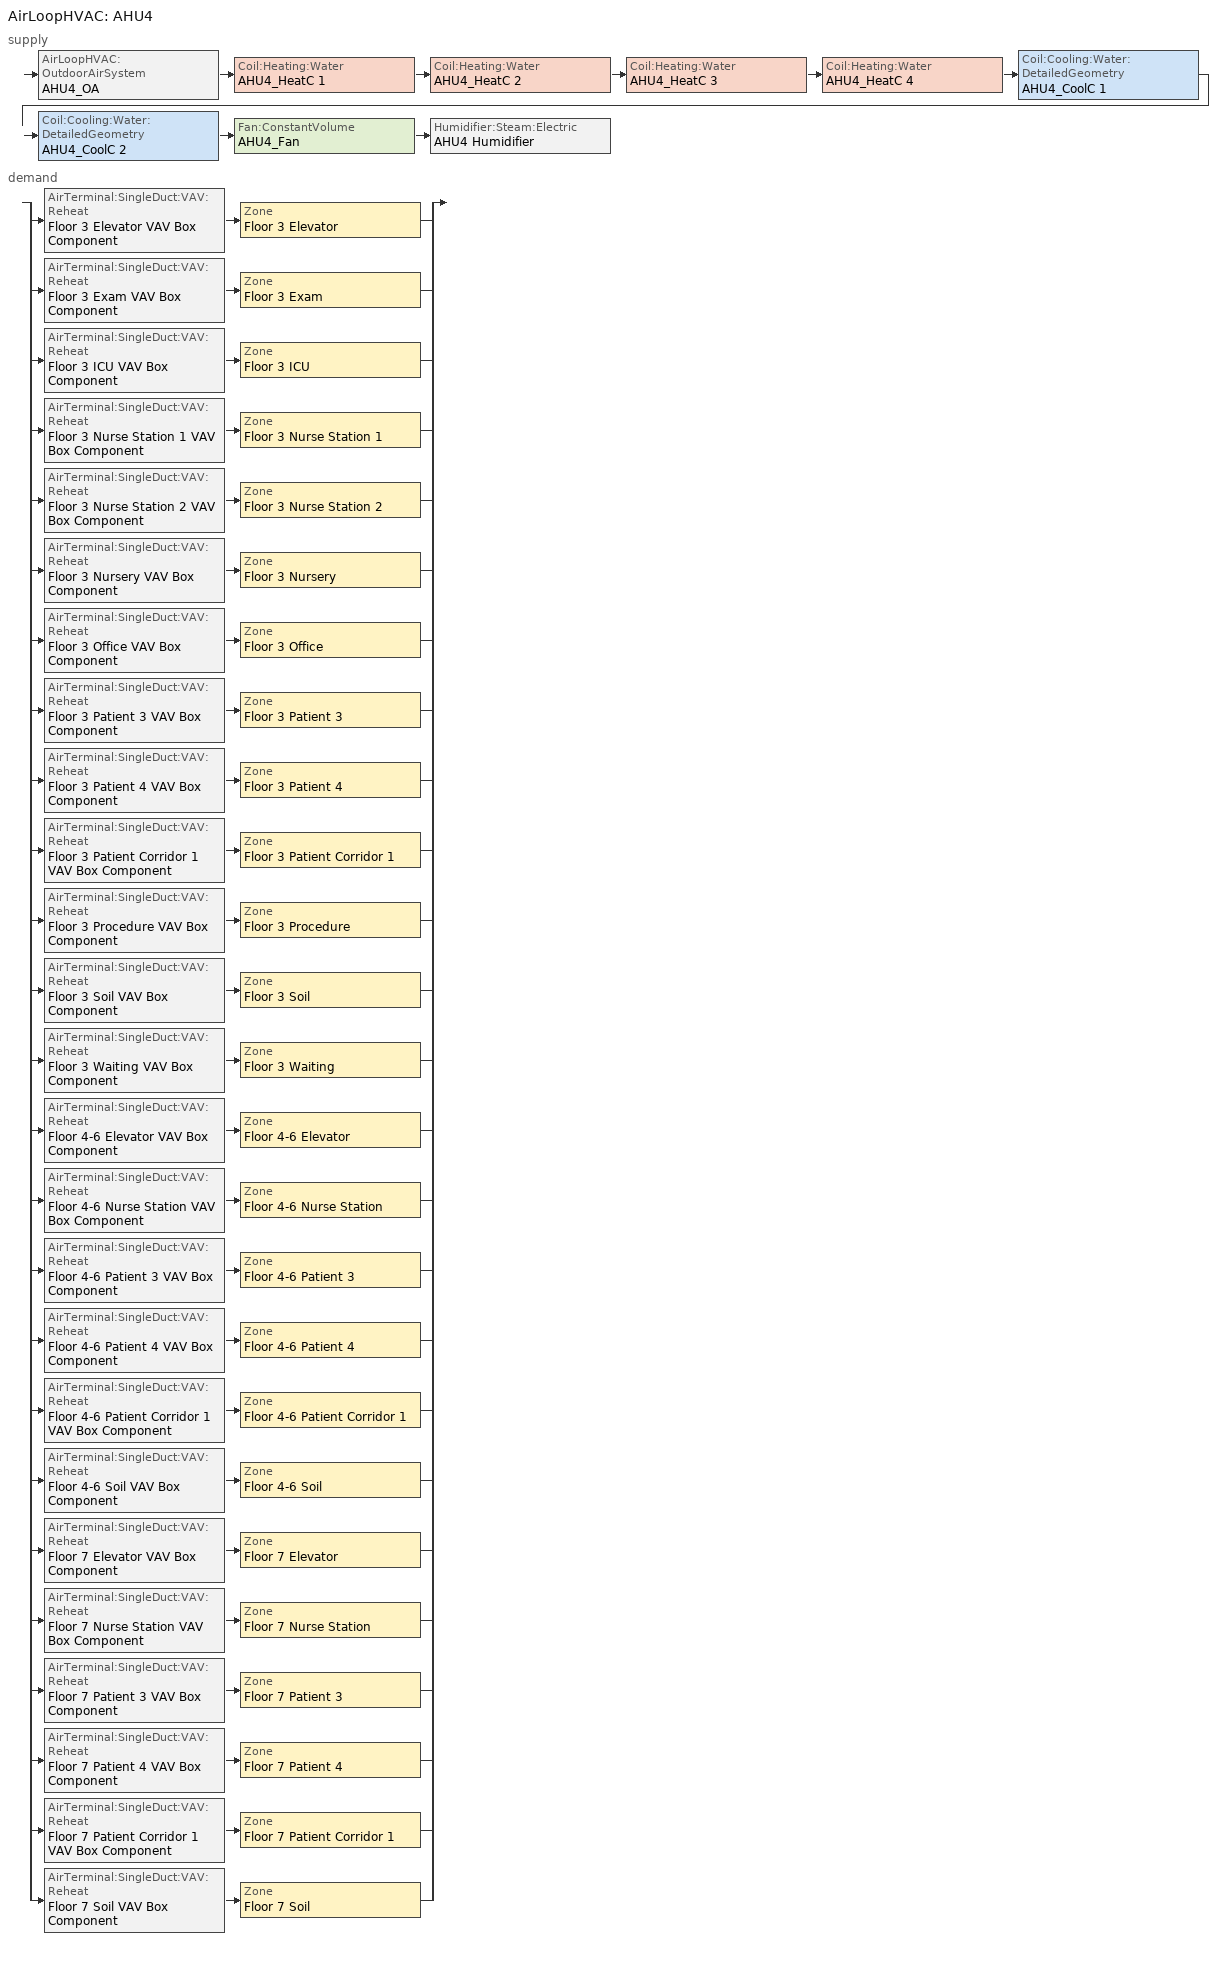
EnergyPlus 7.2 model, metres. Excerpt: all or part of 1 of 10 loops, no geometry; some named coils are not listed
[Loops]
AirLoopHVAC 'AHU4'
 supply: AirLoopHVAC:OutdoorAirSystem 'AHU4_OA' > Coil:Heating:Water 'AHU4_HeatC 1' > Coil:Heating:Water 'AHU4_HeatC 2' > Coil:Heating:Water 'AHU4_HeatC 3' > Coil:Heating:Water 'AHU4_HeatC 4' > Coil:Cooling:Water:DetailedGeometry 'AHU4_CoolC 1' > Coil:Cooling:Water:DetailedGeometry 'AHU4_CoolC 2' > Fan:ConstantVolume 'AHU4_Fan' > Humidifier:Steam:Electric 'AHU4 Humidifier'
 demand: split
  | AirTerminal:SingleDuct:VAV:Reheat 'Floor 3 Elevator VAV Box Component' > Zone 'Floor 3 Elevator'
  | AirTerminal:SingleDuct:VAV:Reheat 'Floor 3 Exam VAV Box Component' > Zone 'Floor 3 Exam'
  | AirTerminal:SingleDuct:VAV:Reheat 'Floor 3 ICU VAV Box Component' > Zone 'Floor 3 ICU'
  | AirTerminal:SingleDuct:VAV:Reheat 'Floor 3 Nurse Station 1 VAV Box Component' > Zone 'Floor 3 Nurse Station 1'
  | AirTerminal:SingleDuct:VAV:Reheat 'Floor 3 Nurse Station 2 VAV Box Component' > Zone 'Floor 3 Nurse Station 2'
  | AirTerminal:SingleDuct:VAV:Reheat 'Floor 3 Nursery VAV Box Component' > Zone 'Floor 3 Nursery'
  | AirTerminal:SingleDuct:VAV:Reheat 'Floor 3 Office VAV Box Component' > Zone 'Floor 3 Office'
  | AirTerminal:SingleDuct:VAV:Reheat 'Floor 3 Patient 3 VAV Box Component' > Zone 'Floor 3 Patient 3'
  | AirTerminal:SingleDuct:VAV:Reheat 'Floor 3 Patient 4 VAV Box Component' > Zone 'Floor 3 Patient 4'
  | AirTerminal:SingleDuct:VAV:Reheat 'Floor 3 Patient Corridor 1 VAV Box Component' > Zone 'Floor 3 Patient Corridor 1'
  | AirTerminal:SingleDuct:VAV:Reheat 'Floor 3 Procedure VAV Box Component' > Zone 'Floor 3 Procedure'
  | AirTerminal:SingleDuct:VAV:Reheat 'Floor 3 Soil VAV Box Component' > Zone 'Floor 3 Soil'
  | AirTerminal:SingleDuct:VAV:Reheat 'Floor 3 Waiting VAV Box Component' > Zone 'Floor 3 Waiting'
  | AirTerminal:SingleDuct:VAV:Reheat 'Floor 4-6 Elevator VAV Box Component' > Zone 'Floor 4-6 Elevator'
  | AirTerminal:SingleDuct:VAV:Reheat 'Floor 4-6 Nurse Station VAV Box Component' > Zone 'Floor 4-6 Nurse Station'
  | AirTerminal:SingleDuct:VAV:Reheat 'Floor 4-6 Patient 3 VAV Box Component' > Zone 'Floor 4-6 Patient 3'
  | AirTerminal:SingleDuct:VAV:Reheat 'Floor 4-6 Patient 4 VAV Box Component' > Zone 'Floor 4-6 Patient 4'
  | AirTerminal:SingleDuct:VAV:Reheat 'Floor 4-6 Patient Corridor 1 VAV Box Component' > Zone 'Floor 4-6 Patient Corridor 1'
  | AirTerminal:SingleDuct:VAV:Reheat 'Floor 4-6 Soil VAV Box Component' > Zone 'Floor 4-6 Soil'
  | AirTerminal:SingleDuct:VAV:Reheat 'Floor 7 Elevator VAV Box Component' > Zone 'Floor 7 Elevator'
  | AirTerminal:SingleDuct:VAV:Reheat 'Floor 7 Nurse Station VAV Box Component' > Zone 'Floor 7 Nurse Station'
  | AirTerminal:SingleDuct:VAV:Reheat 'Floor 7 Patient 3 VAV Box Component' > Zone 'Floor 7 Patient 3'
  | AirTerminal:SingleDuct:VAV:Reheat 'Floor 7 Patient 4 VAV Box Component' > Zone 'Floor 7 Patient 4'
  | AirTerminal:SingleDuct:VAV:Reheat 'Floor 7 Patient Corridor 1 VAV Box Component' > Zone 'Floor 7 Patient Corridor 1'
  | AirTerminal:SingleDuct:VAV:Reheat 'Floor 7 Soil VAV Box Component' > Zone 'Floor 7 Soil'
[ComponentCost:LineItem]
Name | Line Item Type | Item | Cost per Each {$} | Quantity | Cost per Unit of Output Capacity {$/kW}
Infiltration:Floor 3 Elevator | General | Floor 3 Elevator | 1 | 0
People:Floor 3 Elevator | General | Floor 3 Elevator | 1 | 53.9971
LIGHTING EQUIP:Floor 3 Elevator | Lights | Floor 3 Elevator |  |  | 1
ElectricEquipment:Floor 3 Elevator:ElecPlug | General | Floor 3 Elevator | 1 | 0.1806
People:Floor 3 Exam | General | Floor 3 Exam | 1 | 13.4951
LIGHTING EQUIP:Floor 3 Exam | Lights | Floor 3 Exam |  |  | 1
ElectricEquipment:Floor 3 Exam:ElecPlug | General | Floor 3 Exam | 1 | 2.699
Infiltration:Floor 3 ICU | General | Floor 3 ICU | 1 | 0
People:Floor 3 ICU | General | Floor 3 ICU | 1 | 10.4962
LIGHTING EQUIP:Floor 3 ICU | Lights | Floor 3 ICU |  |  | 1
ElectricEquipment:Floor 3 ICU:ElecPlug; ElectricEquipment:Floor 3 ICU:ElecProcess | General | Floor 3 ICU | 1 | 2.0992
Infiltration:Floor 3 Nurse Station 1 | General | Floor 3 Nurse Station 1 | 1 | 0
People:Floor 3 Nurse Station 1 | General | Floor 3 Nurse Station 1 | 1 | 15.0345
LIGHTING EQUIP:Floor 3 Nurse Station 1 | Lights | Floor 3 Nurse Station 1 |  |  | 1
ElectricEquipment:Floor 3 Nurse Station 1:ElecPlug | General | Floor 3 Nurse Station 1 | 1 | 0.7517
ElectricEquipment:Floor 3 Nurse Station 1:ElecProcess | General | Floor 3 Nurse Station 1 | 1 | 1.5035
Infiltration:Floor 3 Nurse Station 2 | General | Floor 3 Nurse Station 2 | 1 | 0
People:Floor 3 Nurse Station 2 | General | Floor 3 Nurse Station 2 | 1 | 11.9956
LIGHTING EQUIP:Floor 3 Nurse Station 2 | Lights | Floor 3 Nurse Station 2 |  |  | 1
ElectricEquipment:Floor 3 Nurse Station 2:ElecPlug | General | Floor 3 Nurse Station 2 | 1 | 0.5998
ElectricEquipment:Floor 3 Nurse Station 2:ElecProcess | General | Floor 3 Nurse Station 2 | 1 | 1.1996
Infiltration:Floor 3 Nursery | General | Floor 3 Nursery | 1 | 0
People:Floor 3 Nursery | General | Floor 3 Nursery | 1 | 4.9482
LIGHTING EQUIP:Floor 3 Nursery | Lights | Floor 3 Nursery |  |  | 1
ElectricEquipment:Floor 3 Nursery:ElecPlug | General | Floor 3 Nursery | 1 | 0.9896
Infiltration:Floor 3 Office | General | Floor 3 Office | 1 | 0
People:Floor 3 Office | General | Floor 3 Office | 1 | 13.4951
LIGHTING EQUIP:Floor 3 Office | Lights | Floor 3 Office |  |  | 1
ElectricEquipment:Floor 3 Office:ElecPlug | General | Floor 3 Office | 1 | 1.3495
Infiltration:Floor 3 Patient 3 | General | Floor 3 Patient 3 | 1 | 0
People:Floor 3 Patient 3 | General | Floor 3 Patient 3 | 1 | 19.7428
LIGHTING EQUIP:Floor 3 Patient 3 | Lights | Floor 3 Patient 3 |  |  | 1
ElectricEquipment:Floor 3 Patient 3:ElecPlug | General | Floor 3 Patient 3 | 1 | 3.9486
Infiltration:Floor 3 Patient 4 | General | Floor 3 Patient 4 | 1 | 0
People:Floor 3 Patient 4 | General | Floor 3 Patient 4 | 1 | 19.7428
LIGHTING EQUIP:Floor 3 Patient 4 | Lights | Floor 3 Patient 4 |  |  | 1
ElectricEquipment:Floor 3 Patient 4:ElecPlug | General | Floor 3 Patient 4 | 1 | 3.9486
Infiltration:Floor 3 Patient Corridor 1 | General | Floor 3 Patient Corridor 1 | 1 | 0
LIGHTING EQUIP:Floor 3 Patient Corridor 1 | Lights | Floor 3 Patient Corridor 1 |  |  | 1
ElectricEquipment:Floor 3 Patient Corridor 1:ElecPlug | General | Floor 3 Patient Corridor 1 | 1 | 0.3355
Infiltration:Floor 3 Procedure | General | Floor 3 Procedure | 1 | 0
People:Floor 3 Procedure | General | Floor 3 Procedure | 1 | 3.5987
LIGHTING EQUIP:Floor 3 Procedure | Lights | Floor 3 Procedure |  |  | 1
ElectricEquipment:Floor 3 Procedure:ElecPlug | General | Floor 3 Procedure | 1 | 0.7197
ElectricEquipment:Floor 3 Procedure:ElecProcess | General | Floor 3 Procedure | 1 | 2.1599
People:Floor 3 Soil | General | Floor 3 Soil | 1 | 4.9982
LIGHTING EQUIP:Floor 3 Soil | Lights | Floor 3 Soil |  |  | 1
Infiltration:Floor 3 Waiting | General | Floor 3 Waiting | 1 | 0
People:Floor 3 Waiting | General | Floor 3 Waiting | 1 | 29.6984
LIGHTING EQUIP:Floor 3 Waiting | Lights | Floor 3 Waiting |  |  | 1
ElectricEquipment:Floor 3 Waiting:ElecPlug | General | Floor 3 Waiting | 1 | 0.0993
Infiltration:Floor 4-6 Elevator | General | Floor 4-6 Elevator | 1 | 0
People:Floor 4-6 Elevator | General | Floor 4-6 Elevator | 1 | 161.9913
LIGHTING EQUIP:Floor 4-6 Elevator | Lights | Floor 4-6 Elevator |  |  | 1
ElectricEquipment:Floor 4-6 Elevator:ElecPlug | General | Floor 4-6 Elevator | 1 | 0.5418
Infiltration:Floor 4-6 Nurse Station | General | Floor 4-6 Nurse Station | 1 | 0
People:Floor 4-6 Nurse Station | General | Floor 4-6 Nurse Station | 1 | 45.1036
LIGHTING EQUIP:Floor 4-6 Nurse Station | Lights | Floor 4-6 Nurse Station |  |  | 1
ElectricEquipment:Floor 4-6 Nurse Station:ElecPlug | General | Floor 4-6 Nurse Station | 1 | 2.2552
ElectricEquipment:Floor 4-6 Nurse Station:ElecProcess | General | Floor 4-6 Nurse Station | 1 | 4.5104
Infiltration:Floor 4-6 Patient 3 | General | Floor 4-6 Patient 3 | 1 | 0
People:Floor 4-6 Patient 3 | General | Floor 4-6 Patient 3 | 1 | 59.2285
LIGHTING EQUIP:Floor 4-6 Patient 3 | Lights | Floor 4-6 Patient 3 |  |  | 1
ElectricEquipment:Floor 4-6 Patient 3:ElecPlug | General | Floor 4-6 Patient 3 | 1 | 11.8457
Infiltration:Floor 4-6 Patient 4 | General | Floor 4-6 Patient 4 | 1 | 0
People:Floor 4-6 Patient 4 | General | Floor 4-6 Patient 4 | 1 | 59.2285
LIGHTING EQUIP:Floor 4-6 Patient 4 | Lights | Floor 4-6 Patient 4 |  |  | 1
ElectricEquipment:Floor 4-6 Patient 4:ElecPlug | General | Floor 4-6 Patient 4 | 1 | 11.8457
Infiltration:Floor 4-6 Patient Corridor 1 | General | Floor 4-6 Patient Corridor 1 | 1 | 0
LIGHTING EQUIP:Floor 4-6 Patient Corridor 1 | Lights | Floor 4-6 Patient Corridor 1 |  |  | 1
ElectricEquipment:Floor 4-6 Patient Corridor 1:ElecPlug | General | Floor 4-6 Patient Corridor 1 | 1 | 1.0066
People:Floor 4-6 Soil | General | Floor 4-6 Soil | 1 | 14.9946
LIGHTING EQUIP:Floor 4-6 Soil | Lights | Floor 4-6 Soil |  |  | 1
Infiltration:Floor 7 Elevator | General | Floor 7 Elevator | 1 | 0
People:Floor 7 Elevator | General | Floor 7 Elevator | 1 | 53.9971
LIGHTING EQUIP:Floor 7 Elevator | Lights | Floor 7 Elevator |  |  | 1
ElectricEquipment:Floor 7 Elevator:ElecPlug | General | Floor 7 Elevator | 1 | 0.1806
Infiltration:Floor 7 Nurse Station | General | Floor 7 Nurse Station | 1 | 0
People:Floor 7 Nurse Station | General | Floor 7 Nurse Station | 1 | 15.0345
LIGHTING EQUIP:Floor 7 Nurse Station | Lights | Floor 7 Nurse Station |  |  | 1
ElectricEquipment:Floor 7 Nurse Station:ElecPlug | General | Floor 7 Nurse Station | 1 | 0.7517
ElectricEquipment:Floor 7 Nurse Station:ElecProcess | General | Floor 7 Nurse Station | 1 | 1.5035
Infiltration:Floor 7 Patient 3 | General | Floor 7 Patient 3 | 1 | 0
People:Floor 7 Patient 3 | General | Floor 7 Patient 3 | 1 | 19.7428
LIGHTING EQUIP:Floor 7 Patient 3 | Lights | Floor 7 Patient 3 |  |  | 1
ElectricEquipment:Floor 7 Patient 3:ElecPlug | General | Floor 7 Patient 3 | 1 | 3.9486
Infiltration:Floor 7 Patient 4 | General | Floor 7 Patient 4 | 1 | 0
People:Floor 7 Patient 4 | General | Floor 7 Patient 4 | 1 | 19.7428
LIGHTING EQUIP:Floor 7 Patient 4 | Lights | Floor 7 Patient 4 |  |  | 1
ElectricEquipment:Floor 7 Patient 4:ElecPlug | General | Floor 7 Patient 4 | 1 | 3.9486
Infiltration:Floor 7 Patient Corridor 1 | General | Floor 7 Patient Corridor 1 | 1 | 0
LIGHTING EQUIP:Floor 7 Patient Corridor 1 | Lights | Floor 7 Patient Corridor 1 |  |  | 1
ElectricEquipment:Floor 7 Patient Corridor 1:ElecPlug | General | Floor 7 Patient Corridor 1 | 1 | 0.3355
People:Floor 7 Soil | General | Floor 7 Soil | 1 | 4.9982
LIGHTING EQUIP:Floor 7 Soil | Lights | Floor 7 Soil |  |  | 1
[Sizing:Zone] Zone Cooling Design Supply Air Temperature Input Method=SupplyAirTemperature; Zone Cooling Design Supply Air Temperature {C}=14; Zone Heating Design Supply Air Temperature Input Method=SupplyAirTemperature; Zone Heating Design Supply Air Temperature {C}=40; Zone Cooling Design Supply Air Humidity Ratio {kgWater/kgDryAir}=0.0085; Zone Heating Design Supply Air Humidity Ratio {kgWater/kgDryAir}=0.008; Cooling Design Air Flow Method=DesignDayWithLimit; Cooling Minimum Air Flow Fraction=0; Heating Design Air Flow Method=DesignDay; Heating Design Air Flow Rate {m3/s}=0
Name | Design Specification Outdoor Air Object | Cooling Minimum Air Flow {m3/s}
Floor 3 Elevator | SZ DSOA Floor 3 Elevator | 0.540594
Floor 3 Exam | SZ DSOA Floor 3 Exam | 1.27426
Floor 3 ICU | SZ DSOA Floor 3 ICU | 1.0011
Floor 3 Nurse Station 1 | SZ DSOA Floor 3 Nurse Station 1 | 0.365659
Floor 3 Nurse Station 2 | SZ DSOA Floor 3 Nurse Station 2 | 0.291749
Floor 3 Nursery | SZ DSOA Floor 3 Nursery | 0.471947
Floor 3 Office | SZ DSOA Floor 3 Office | 0.328218
Floor 3 Patient 3 | SZ DSOA Floor 3 Patient 3 | 1.88302
Floor 3 Patient 4 | SZ DSOA Floor 3 Patient 4 | 1.88302
Floor 3 Patient Corridor 1 | SZ DSOA Floor 3 Patient Corridor 1 | 0.526064
Floor 3 Procedure | SZ DSOA Floor 3 Procedure | 0.849505
Floor 3 Soil | SZ DSOA Floor 3 Soil | 0.786579
Floor 3 Waiting | SZ DSOA Floor 3 Waiting | 0.297327
Floor 4-6 Elevator | SZ DSOA Floor 4-6 Elevator | 0.540594
Floor 4-6 Nurse Station | SZ DSOA Floor 4-6 Nurse Station | 0.365659
Floor 4-6 Patient 3 | SZ DSOA Floor 4-6 Patient 3 | 1.88302
Floor 4-6 Patient 4 | SZ DSOA Floor 4-6 Patient 4 | 1.88302
Floor 4-6 Patient Corridor 1 | SZ DSOA Floor 4-6 Patient Corridor 1 | 0.526064
Floor 4-6 Soil | SZ DSOA Floor 4-6 Soil | 0.786579
Floor 7 Elevator | SZ DSOA Floor 7 Elevator | 0.540594
Floor 7 Nurse Station | SZ DSOA Floor 7 Nurse Station | 0.365659
Floor 7 Patient 3 | SZ DSOA Floor 7 Patient 3 | 1.88302
Floor 7 Patient 4 | SZ DSOA Floor 7 Patient 4 | 1.88302
Floor 7 Patient Corridor 1 | SZ DSOA Floor 7 Patient Corridor 1 | 0.526064
Floor 7 Soil | SZ DSOA Floor 7 Soil | 0.786579
[DesignSpecification:OutdoorAir] Outdoor Air Method=Flow/Zone; Outdoor Air Flow per Person {m3/s-person}=0; Outdoor Air Flow per Zone Floor Area {m3/s-m2}=0
Name | Outdoor Air Flow per Zone {m3/s} | Outdoor Air Flow Air Changes per Hour {1/hr}
SZ DSOA Floor 3 Elevator; SZ DSOA Floor 4-6 Elevator; SZ DSOA Floor 7 Elevator | 0.178437
Floor 3 Elevator VAV Box OA Design Spec; Floor 4-6 Elevator VAV Box OA Design Spec; Floor 7 Elevator VAV Box OA Design Spec | 0.1784 | 0
SZ DSOA Floor 3 Exam; SZ DSOA Floor 3 Office | 0.108354
Floor 3 Exam VAV Box OA Design Spec; Floor 3 Office VAV Box OA Design Spec | 0.1084 | 0
SZ DSOA Floor 3 ICU | 0.330363
Floor 3 ICU VAV Box OA Design Spec | 0.3304 | 0
SZ DSOA Floor 3 Nurse Station 1; SZ DSOA Floor 4-6 Nurse Station; SZ DSOA Floor 7 Nurse Station | 0.120714
Floor 3 Nurse Station 1 VAV Box OA Design Spec; Floor 4-6 Nurse Station VAV Box OA Design Spec; Floor 7 Nurse Station VAV Box OA Design Spec | 0.1207 | 0
SZ DSOA Floor 3 Nurse Station 2 | 0.0963147
Floor 3 Nurse Station 2 VAV Box OA Design Spec | 0.0963 | 0
SZ DSOA Floor 3 Nursery | 0.155743
Floor 3 Nursery VAV Box OA Design Spec | 0.1557 | 0
SZ DSOA Floor 3 Patient 3; SZ DSOA Floor 3 Patient 4; SZ DSOA Floor 4-6 Patient 3; SZ DSOA Floor 4-6 Patient 4; SZ DSOA Floor 7 Patient 3; SZ DSOA Floor 7 Patient 4 | 0.621397
Floor 3 Patient 3 VAV Box OA Design Spec; Floor 3 Patient 4 VAV Box OA Design Spec; Floor 4-6 Patient 3 VAV Box OA Design Spec; Floor 4-6 Patient 4 VAV Box OA Design Spec; Floor 7 Patient 3 VAV Box OA Design Spec; Floor 7 Patient 4 VAV Box OA Design Spec | 0.6214 | 0
SZ DSOA Floor 3 Patient Corridor 1; SZ DSOA Floor 4-6 Patient Corridor 1; SZ DSOA Floor 7 Patient Corridor 1 | 0.0947534
Floor 3 Patient Corridor 1 VAV Box OA Design Spec; Floor 4-6 Patient Corridor 1 VAV Box OA Design Spec; Floor 7 Patient Corridor 1 VAV Box OA Design Spec | 0.0948 | 0
SZ DSOA Floor 3 Procedure | 0.169901
Floor 3 Procedure VAV Box OA Design Spec | 0.1699 | 0
SZ DSOA Floor 3 Soil; SZ DSOA Floor 4-6 Soil; SZ DSOA Floor 7 Soil | 0.786579
Floor 3 Soil VAV Box OA Design Spec; Floor 4-6 Soil VAV Box OA Design Spec; Floor 7 Soil VAV Box OA Design Spec | 0.7866 | 0
SZ DSOA Floor 3 Waiting | 0.0981403
Floor 3 Waiting VAV Box OA Design Spec | 0.0981 | 0
[ZoneControl:Thermostat] Control Type Schedule=Dual Zone Control Type Sched
Name | Zone or ZoneList | Control 1
Floor 3 Elevator Thermostat | Floor 3 Elevator | Floor 3 Elevator DualSPSched
Floor 3 Exam Thermostat | Floor 3 Exam | Floor 3 Exam DualSPSched
Floor 3 ICU Thermostat | Floor 3 ICU | Floor 3 ICU DualSPSched
Floor 3 Nurse Station 1 Thermostat | Floor 3 Nurse Station 1 | Floor 3 Nurse Station 1 DualSPSched
Floor 3 Nurse Station 2 Thermostat | Floor 3 Nurse Station 2 | Floor 3 Nurse Station 2 DualSPSched
Floor 3 Nursery Thermostat | Floor 3 Nursery | Floor 3 Nursery DualSPSched
Floor 3 Office Thermostat | Floor 3 Office | Floor 3 Office DualSPSched
Floor 3 Patient 3 Thermostat | Floor 3 Patient 3 | Floor 3 Patient 3 DualSPSched
Floor 3 Patient 4 Thermostat | Floor 3 Patient 4 | Floor 3 Patient 4 DualSPSched
Floor 3 Patient Corridor 1 Thermostat | Floor 3 Patient Corridor 1 | Floor 3 Patient Corridor 1 DualSPSched
Floor 3 Procedure Thermostat | Floor 3 Procedure | Floor 3 Procedure DualSPSched
Floor 3 Soil Thermostat | Floor 3 Soil | Floor 3 Soil DualSPSched
Floor 3 Waiting Thermostat | Floor 3 Waiting | Floor 3 Waiting DualSPSched
Floor 4-6 Elevator Thermostat | Floor 4-6 Elevator | Floor 4-6 Elevator DualSPSched
Floor 4-6 Nurse Station Thermostat | Floor 4-6 Nurse Station | Floor 4-6 Nurse Station DualSPSched
Floor 4-6 Patient 3 Thermostat | Floor 4-6 Patient 3 | Floor 4-6 Patient 3 DualSPSched
Floor 4-6 Patient 4 Thermostat | Floor 4-6 Patient 4 | Floor 4-6 Patient 4 DualSPSched
Floor 4-6 Patient Corridor 1 Thermostat | Floor 4-6 Patient Corridor 1 | Floor 4-6 Patient Corridor 1 DualSPSched
Floor 4-6 Soil Thermostat | Floor 4-6 Soil | Floor 4-6 Soil DualSPSched
Floor 7 Elevator Thermostat | Floor 7 Elevator | Floor 7 Elevator DualSPSched
Floor 7 Nurse Station Thermostat | Floor 7 Nurse Station | Floor 7 Nurse Station DualSPSched
Floor 7 Patient 3 Thermostat | Floor 7 Patient 3 | Floor 7 Patient 3 DualSPSched
Floor 7 Patient 4 Thermostat | Floor 7 Patient 4 | Floor 7 Patient 4 DualSPSched
Floor 7 Patient Corridor 1 Thermostat | Floor 7 Patient Corridor 1 | Floor 7 Patient Corridor 1 DualSPSched
Floor 7 Soil Thermostat | Floor 7 Soil | Floor 7 Soil DualSPSched
[ThermostatSetpoint:DualSetpoint]
Name | Heating Setpoint Temperature Schedule | Cooling Setpoint Temperature Schedule
Floor 3 Elevator DualSPSched; Floor 3 ICU DualSPSched; Floor 3 Nurse Station 1 DualSPSched; Floor 3 Nurse Station 2 DualSPSched; Floor 3 Nursery DualSPSched; Floor 3 Patient 3 DualSPSched; Floor 3 Patient 4 DualSPSched; Floor 3 Patient Corridor 1 DualSPSched; Floor 3 Soil DualSPSched; Floor 3 Waiting DualSPSched; Floor 4-6 Elevator DualSPSched; Floor 4-6 Nurse Station DualSPSched; Floor 4-6 Patient 3 DualSPSched; Floor 4-6 Patient 4 DualSPSched; Floor 4-6 Patient Corridor 1 DualSPSched; Floor 4-6 Soil DualSPSched; Floor 7 Elevator DualSPSched; Floor 7 Nurse Station DualSPSched; Floor 7 Patient 3 DualSPSched; Floor 7 Patient 4 DualSPSched; Floor 7 Patient Corridor 1 DualSPSched; Floor 7 Soil DualSPSched | HEATING_TSTAT_24_7 | COOLING_TSTAT_24_7
Floor 3 Exam DualSPSched; Floor 3 Office DualSPSched; Floor 3 Procedure DualSPSched | HEATING_TSTAT_OFFICE | COOLING_TSTAT_OFFICE
[Zone equipment]
Floor 3 Elevator: Floor 3 Elevator VAV Box Component
Floor 3 Exam: Floor 3 Exam VAV Box Component
Floor 3 ICU: Floor 3 ICU VAV Box Component
Floor 3 Nurse Station 1: Floor 3 Nurse Station 1 VAV Box Component
Floor 3 Nurse Station 2: Floor 3 Nurse Station 2 VAV Box Component
Floor 3 Nursery: Floor 3 Nursery VAV Box Component
Floor 3 Office: Floor 3 Office VAV Box Component
Floor 3 Patient 3: Floor 3 Patient 3 VAV Box Component
Floor 3 Patient 4: Floor 3 Patient 4 VAV Box Component
Floor 3 Patient Corridor 1: Floor 3 Patient Corridor 1 VAV Box Component
Floor 3 Procedure: Floor 3 Procedure VAV Box Component
Floor 3 Soil: Floor 3 Soil VAV Box Component, Floor 3 Soil Exhaust Fan 1
Floor 3 Waiting: Floor 3 Waiting VAV Box Component
Floor 4-6 Elevator: Floor 4-6 Elevator VAV Box Component
Floor 4-6 Nurse Station: Floor 4-6 Nurse Station VAV Box Component
Floor 4-6 Patient 3: Floor 4-6 Patient 3 VAV Box Component
Floor 4-6 Patient 4: Floor 4-6 Patient 4 VAV Box Component
Floor 4-6 Patient Corridor 1: Floor 4-6 Patient Corridor 1 VAV Box Component
Floor 4-6 Soil: Floor 4-6 Soil VAV Box Component, Floor 4-6 Soil Exhaust Fan 1
Floor 7 Elevator: Floor 7 Elevator VAV Box Component
Floor 7 Nurse Station: Floor 7 Nurse Station VAV Box Component
Floor 7 Patient 3: Floor 7 Patient 3 VAV Box Component
Floor 7 Patient 4: Floor 7 Patient 4 VAV Box Component
Floor 7 Patient Corridor 1: Floor 7 Patient Corridor 1 VAV Box Component
Floor 7 Soil: Floor 7 Soil VAV Box Component, Floor 7 Soil Exhaust Fan 1
[AirTerminal:SingleDuct:VAV:Reheat] Availability Schedule=ALWAYS_ON; Maximum Air Flow Rate {m3/s}=AUTOSIZE; Zone Minimum Air Flow Input Method=Constant; Constant Minimum Air Flow Fraction=1; Maximum Hot Water or Steam Flow Rate {m3/s}=AUTOSIZE; Minimum Hot Water or Steam Flow Rate {m3/s}=0; Convergence Tolerance=0.001; Damper Heating Action=Reverse; Maximum Flow per Zone Floor Area During Reheat {m3/s-m2}=AUTOCALCULATE; Maximum Flow Fraction During Reheat=AUTOCALCULATE
Name | Reheat Coil | Design Specification Outdoor Air Object
Floor 3 Elevator VAV Box Component | Floor 3 Elevator VAV Box Reheat Coil | Floor 3 Elevator VAV Box OA Design Spec
Floor 3 Exam VAV Box Component | Floor 3 Exam VAV Box Reheat Coil | Floor 3 Exam VAV Box OA Design Spec
Floor 3 ICU VAV Box Component | Floor 3 ICU VAV Box Reheat Coil | Floor 3 ICU VAV Box OA Design Spec
Floor 3 Nurse Station 1 VAV Box Component | Floor 3 Nurse Station 1 VAV Box Reheat Coil | Floor 3 Nurse Station 1 VAV Box OA Design Spec
Floor 3 Nurse Station 2 VAV Box Component | Floor 3 Nurse Station 2 VAV Box Reheat Coil | Floor 3 Nurse Station 2 VAV Box OA Design Spec
Floor 3 Nursery VAV Box Component | Floor 3 Nursery VAV Box Reheat Coil | Floor 3 Nursery VAV Box OA Design Spec
Floor 3 Office VAV Box Component | Floor 3 Office VAV Box Reheat Coil | Floor 3 Office VAV Box OA Design Spec
Floor 3 Patient 3 VAV Box Component | Floor 3 Patient 3 VAV Box Reheat Coil | Floor 3 Patient 3 VAV Box OA Design Spec
Floor 3 Patient 4 VAV Box Component | Floor 3 Patient 4 VAV Box Reheat Coil | Floor 3 Patient 4 VAV Box OA Design Spec
Floor 3 Patient Corridor 1 VAV Box Component | Floor 3 Patient Corridor 1 VAV Box Reheat Coil | Floor 3 Patient Corridor 1 VAV Box OA Design Spec
Floor 3 Procedure VAV Box Component | Floor 3 Procedure VAV Box Reheat Coil | Floor 3 Procedure VAV Box OA Design Spec
Floor 3 Soil VAV Box Component | Floor 3 Soil VAV Box Reheat Coil | Floor 3 Soil VAV Box OA Design Spec
Floor 3 Waiting VAV Box Component | Floor 3 Waiting VAV Box Reheat Coil | Floor 3 Waiting VAV Box OA Design Spec
Floor 4-6 Elevator VAV Box Component | Floor 4-6 Elevator VAV Box Reheat Coil | Floor 4-6 Elevator VAV Box OA Design Spec
Floor 4-6 Nurse Station VAV Box Component | Floor 4-6 Nurse Station VAV Box Reheat Coil | Floor 4-6 Nurse Station VAV Box OA Design Spec
Floor 4-6 Patient 3 VAV Box Component | Floor 4-6 Patient 3 VAV Box Reheat Coil | Floor 4-6 Patient 3 VAV Box OA Design Spec
Floor 4-6 Patient 4 VAV Box Component | Floor 4-6 Patient 4 VAV Box Reheat Coil | Floor 4-6 Patient 4 VAV Box OA Design Spec
Floor 4-6 Patient Corridor 1 VAV Box Component | Floor 4-6 Patient Corridor 1 VAV Box Reheat Coil | Floor 4-6 Patient Corridor 1 VAV Box OA Design Spec
Floor 4-6 Soil VAV Box Component | Floor 4-6 Soil VAV Box Reheat Coil | Floor 4-6 Soil VAV Box OA Design Spec
Floor 7 Elevator VAV Box Component | Floor 7 Elevator VAV Box Reheat Coil | Floor 7 Elevator VAV Box OA Design Spec
Floor 7 Nurse Station VAV Box Component | Floor 7 Nurse Station VAV Box Reheat Coil | Floor 7 Nurse Station VAV Box OA Design Spec
Floor 7 Patient 3 VAV Box Component | Floor 7 Patient 3 VAV Box Reheat Coil | Floor 7 Patient 3 VAV Box OA Design Spec
Floor 7 Patient 4 VAV Box Component | Floor 7 Patient 4 VAV Box Reheat Coil | Floor 7 Patient 4 VAV Box OA Design Spec
Floor 7 Patient Corridor 1 VAV Box Component | Floor 7 Patient Corridor 1 VAV Box Reheat Coil | Floor 7 Patient Corridor 1 VAV Box OA Design Spec
Floor 7 Soil VAV Box Component | Floor 7 Soil VAV Box Reheat Coil | Floor 7 Soil VAV Box OA Design Spec
[Coil:Heating:Water] Availability Schedule=ALWAYS_ON; U-Factor Times Area Value {W/K}=AUTOSIZE; Maximum Water Flow Rate {m3/s}=AUTOSIZE; Performance Input Method=UFactorTimesAreaAndDesignWaterFlowRate; Rated Capacity {W}=AUTOSIZE; Rated Inlet Water Temperature {C}=82.2; Rated Inlet Air Temperature {C}=16.6; Rated Outlet Water Temperature {C}=71.1; Rated Outlet Air Temperature {C}=32.2
AHU4_HeatC 1; AHU4_HeatC 2; AHU4_HeatC 3; AHU4_HeatC 4
[Fan:ZoneExhaust] Availability Schedule=Hours_of_operation; Fan Efficiency=0.5; Pressure Rise {Pa}=187; Maximum Flow Rate {m3/s}=0.7866
Floor 3 Soil Exhaust Fan 1; Floor 4-6 Soil Exhaust Fan 1; Floor 7 Soil Exhaust Fan 1
[AirLoopHVAC]
AHU4: Design Supply Air Flow Rate {m3/s}=AUTOSIZE
[Controller:WaterCoil] Actuator Variable=Flow; Maximum Actuated Flow {m3/s}=AUTOSIZE; Minimum Actuated Flow {m3/s}=0
Name | Control Variable | Action | Controller Convergence Tolerance {deltaC}
AHU4_HeatC 1_Controller; AHU4_HeatC 2_Controller; AHU4_HeatC 3_Controller; AHU4_HeatC 4_Controller | Temperature | Normal | 0.0001
AHU4_CoolC 1_Controller; AHU4_CoolC 2_Controller | TemperatureAndHumidityRatio | Reverse
[SetpointManager:MixedAir] Control Variable=Temperature
Name | Setpoint Node or NodeList
AHU4_HeatC 1 SAT Manager | AHU4_HeatC 1-AHU4_HeatC 2Node
AHU4_HeatC 2 SAT Manager | AHU4_HeatC 2-AHU4_HeatC 3Node
AHU4_HeatC 3 SAT Manager | AHU4_HeatC 3-AHU4_HeatC 4Node
AHU4_HeatC 4 SAT Manager | AHU4_HeatC 4-AHU4_CoolC 1Node
AHU4_CoolC 1 SAT Manager | AHU4_CoolC 1-AHU4_CoolC 2Node
AHU4_OAMixed Air Temp Manager | AHU4_OA-AHU4_HeatC 1Node
[SetpointManager:SingleZone:Humidity:Maximum]
Name | Setpoint Node or NodeList
AHU4_CoolC 1 HUMRAT setpoint | AHU4_CoolC 1-AHU4_CoolC 2Node
AHU4_CoolC 2 HUMRAT setpoint | AHU4_CoolC 2-AHU4_FanNode
[SetpointManager:SingleZone:Humidity:Minimum]
AHU4 Humidifier HUMRAT setpoint: Setpoint Node or NodeList=AHU4 Supply Equipment Outlet Node
[Sizing:System]
AHU4: Type of Load to Size On=Sensible; Design Outdoor Air Flow Rate {m3/s}=AUTOSIZE; Minimum System Air Flow Ratio=1; Preheat Design Temperature {C}=7; Preheat Design Humidity Ratio {kgWater/kgDryAir}=0.008; Precool Design Temperature {C}=11.1; Precool Design Humidity Ratio {kgWater/kgDryAir}=0.008; Central Cooling Design Supply Air Temperature {C}=11.1; Central Heating Design Supply Air Temperature {C}=11.1; Sizing Option=NonCoincident; 100% Outdoor Air in Cooling=No; 100% Outdoor Air in Heating=No; Central Cooling Design Supply Air Humidity Ratio {kgWater/kgDryAir}=0.0085; Central Heating Design Supply Air Humidity Ratio {kgWater/kgDryAir}=0.008; Cooling Design Air Flow Method=DesignDay; Cooling Design Air Flow Rate {m3/s}=0; Heating Design Air Flow Method=DesignDay; Heating Design Air Flow Rate {m3/s}=0
[Controller:OutdoorAir]
AHU4_OA_Controller: Minimum Outdoor Air Flow Rate {m3/s}=AUTOSIZE; Maximum Outdoor Air Flow Rate {m3/s}=AUTOSIZE; Economizer Control Type=DifferentialEnthalpy; Economizer Control Action Type=ModulateFlow; Economizer Maximum Limit Dry-Bulb Temperature {C}=28; Economizer Maximum Limit Enthalpy {J/kg}=64000; Economizer Minimum Limit Dry-Bulb Temperature {C}=-100; Lockout Type=NoLockout; Minimum Limit Type=FixedMinimum; Minimum Outdoor Air Schedule=MinOA_MotorizedDamper_Sched; Minimum Fraction of Outdoor Air Schedule=AHU4_OAMinOAFracSchedule; Time of Day Economizer Control Schedule=No; Heat Recovery Bypass Control Type=BypassWhenOAFlowGreaterThanMinimum
[Coil:Cooling:Water:DetailedGeometry] Availability Schedule=ALWAYS_ON; Maximum Water Flow Rate {m3/s}=AUTOSIZE; Tube Outside Surface Area {m2}=AUTOSIZE; Total Tube Inside Area {m2}=AUTOSIZE; Fin Surface Area {m2}=AUTOSIZE; Minimum Airflow Area {m2}=AUTOSIZE; Coil Depth {m}=AUTOSIZE; Fin Diameter {m}=AUTOSIZE; Fin Thickness {m}=0.0015; Tube Inside Diameter {m}=0.01445; Tube Outside Diameter {m}=0.0159; Tube Thermal Conductivity {W/m-K}=386; Fin Thermal Conductivity {W/m-K}=204; Fin Spacing {m}=0.0018; Tube Depth Spacing {m}=0.026; Number of Tube Rows=6; Number of Tubes per Row=AUTOSIZE
AHU4_CoolC 1; AHU4_CoolC 2
[Fan:ConstantVolume]
AHU4_Fan: Availability Schedule=HVACOperationSchd; Fan Efficiency=0.682; Pressure Rise {Pa}=2364; Maximum Flow Rate {m3/s}=AUTOSIZE; Motor Efficiency=0.962; Motor In Airstream Fraction=1
[Humidifier:Steam:Electric]
AHU4 Humidifier: Availability Schedule=ALWAYS_ON; Rated Capacity {m3/s}=0.0001813; Rated Power {W}=536374; Rated Fan Power {W}=0; Standby Power {W}=0
[EnergyManagementSystem:Sensor]
Name | Output:Variable or Output:Meter Index Key | Output:Variable or Output:Meter
Flr_3_Elev_Load | Floor 3 Elevator | Zone/Sys Sensible Load Predicted
Flr_3_Exam_Load | Floor 3 Exam | Zone/Sys Sensible Load Predicted
Flr_3_ICU_Load | Floor 3 ICU | Zone/Sys Sensible Load Predicted
Flr_3_NS_1_Load | Floor 3 Nurse Station 1 | Zone/Sys Sensible Load Predicted
Flr_3_NS_2_Load | Floor 3 Nurse Station 2 | Zone/Sys Sensible Load Predicted
Flr_3_Nursery_Load | Floor 3 Nursery | Zone/Sys Sensible Load Predicted
Flr_3_Off_Load | Floor 3 Office | Zone/Sys Sensible Load Predicted
Flr_3_Pat_3_Load | Floor 3 Patient 3 | Zone/Sys Sensible Load Predicted
Flr_3_Pat_4_Load | Floor 3 Patient 4 | Zone/Sys Sensible Load Predicted
Flr_3_PatCor1_Load | Floor 3 Patient Corridor 1 | Zone/Sys Sensible Load Predicted
Flr_3_Proc_Load | Floor 3 Procedure | Zone/Sys Sensible Load Predicted
Flr_3_Soil_Load | Floor 3 Soil | Zone/Sys Sensible Load Predicted
Flr_3_Waiting_Load | Floor 3 Waiting | Zone/Sys Sensible Load Predicted
Flr46_Elev_Load | Floor 4-6 Elevator | Zone/Sys Sensible Load Predicted
Flr46_NS_Load | Floor 4-6 Nurse Station | Zone/Sys Sensible Load Predicted
Flr46_Pat_3_Load | Floor 4-6 Patient 3 | Zone/Sys Sensible Load Predicted
Flr46_Pat_4_Load | Floor 4-6 Patient 4 | Zone/Sys Sensible Load Predicted
Flr46_PatCor1_Load | Floor 4-6 Patient Corridor 1 | Zone/Sys Sensible Load Predicted
Flr46_Soil_Load | Floor 4-6 Soil | Zone/Sys Sensible Load Predicted
Flr_7_Elev_Load | Floor 7 Elevator | Zone/Sys Sensible Load Predicted
Flr_7_NS_Load | Floor 7 Nurse Station | Zone/Sys Sensible Load Predicted
Flr_7_Pat_3_Load | Floor 7 Patient 3 | Zone/Sys Sensible Load Predicted
Flr_7_Pat_4_Load | Floor 7 Patient 4 | Zone/Sys Sensible Load Predicted
Flr_7_PatCor1_Load | Floor 7 Patient Corridor 1 | Zone/Sys Sensible Load Predicted
Flr_7_Soil_Load | Floor 7 Soil | Zone/Sys Sensible Load Predicted
Flr_3_Elev_Temp | Floor 3 Elevator | Zone/Sys Thermostat Heating Setpoint
Flr_3_Exam_Temp | Floor 3 Exam | Zone/Sys Thermostat Heating Setpoint
Flr_3_ICU_Temp | Floor 3 ICU | Zone/Sys Thermostat Heating Setpoint
Flr_3_NS_1_Temp | Floor 3 Nurse Station 1 | Zone/Sys Thermostat Heating Setpoint
Flr_3_NS_2_Temp | Floor 3 Nurse Station 2 | Zone/Sys Thermostat Heating Setpoint
Flr_3_Nursery_Temp | Floor 3 Nursery | Zone/Sys Thermostat Heating Setpoint
Flr_3_Off_Temp | Floor 3 Office | Zone/Sys Thermostat Heating Setpoint
Flr_3_Pat_3_Temp | Floor 3 Patient 3 | Zone/Sys Thermostat Heating Setpoint
Flr_3_Pat_4_Temp | Floor 3 Patient 4 | Zone/Sys Thermostat Heating Setpoint
Flr_3_PatCor1_Temp | Floor 3 Patient Corridor 1 | Zone/Sys Thermostat Heating Setpoint
Flr_3_Proc_Temp | Floor 3 Procedure | Zone/Sys Thermostat Heating Setpoint
Flr_3_Soil_Temp | Floor 3 Soil | Zone/Sys Thermostat Heating Setpoint
Flr_3_Waiting_Temp | Floor 3 Waiting | Zone/Sys Thermostat Heating Setpoint
Flr46_Elev_Temp | Floor 4-6 Elevator | Zone/Sys Thermostat Heating Setpoint
Flr46_NS_Temp | Floor 4-6 Nurse Station | Zone/Sys Thermostat Heating Setpoint
Flr46_Pat_3_Temp | Floor 4-6 Patient 3 | Zone/Sys Thermostat Heating Setpoint
Flr46_Pat_4_Temp | Floor 4-6 Patient 4 | Zone/Sys Thermostat Heating Setpoint
Flr46_PatCor1_Temp | Floor 4-6 Patient Corridor 1 | Zone/Sys Thermostat Heating Setpoint
Flr46_Soil_Temp | Floor 4-6 Soil | Zone/Sys Thermostat Heating Setpoint
Flr_7_Elev_Temp | Floor 7 Elevator | Zone/Sys Thermostat Heating Setpoint
Flr_7_NS_Temp | Floor 7 Nurse Station | Zone/Sys Thermostat Heating Setpoint
Flr_7_Pat_3_Temp | Floor 7 Patient 3 | Zone/Sys Thermostat Heating Setpoint
Flr_7_Pat_4_Temp | Floor 7 Patient 4 | Zone/Sys Thermostat Heating Setpoint
Flr_7_PatCor1_Temp | Floor 7 Patient Corridor 1 | Zone/Sys Thermostat Heating Setpoint
Flr_7_Soil_Temp | Floor 7 Soil | Zone/Sys Thermostat Heating Setpoint
Flr_3_Elev_Coil_Energy | Floor 3 Elevator VAV Box Reheat Coil | Total Water Heating Coil Energy
Flr_3_Exam_Coil_Energy | Floor 3 Exam VAV Box Reheat Coil | Total Water Heating Coil Energy
Flr_3_ICU_Coil_Energy | Floor 3 ICU VAV Box Reheat Coil | Total Water Heating Coil Energy
Flr_3_NS_1_Coil_Energy | Floor 3 Nurse Station 1 VAV Box Reheat Coil | Total Water Heating Coil Energy
Flr_3_NS_2_Coil_Energy | Floor 3 Nurse Station 2 VAV Box Reheat Coil | Total Water Heating Coil Energy
Flr_3_Nursery_Coil_Energy | Floor 3 Nursery VAV Box Reheat Coil | Total Water Heating Coil Energy
Flr_3_Off_Coil_Energy | Floor 3 Office VAV Box Reheat Coil | Total Water Heating Coil Energy
Flr_3_Pat_3_Coil_Energy | Floor 3 Patient 3 VAV Box Reheat Coil | Total Water Heating Coil Energy
Flr_3_Pat_4_Coil_Energy | Floor 3 Patient 4 VAV Box Reheat Coil | Total Water Heating Coil Energy
Flr_3_PatCor1_Coil_Energy | Floor 3 Patient Corridor 1 VAV Box Reheat Coil | Total Water Heating Coil Energy
Flr_3_Proc_Coil_Energy | Floor 3 Procedure VAV Box Reheat Coil | Total Water Heating Coil Energy
Flr_3_Soil_Coil_Energy | Floor 3 Soil VAV Box Reheat Coil | Total Water Heating Coil Energy
Flr_3_Waiting_Coil_Energy | Floor 3 Waiting VAV Box Reheat Coil | Total Water Heating Coil Energy
Flr46_Elev_Coil_Energy | Floor 4-6 Elevator VAV Box Reheat Coil | Total Water Heating Coil Energy
Flr46_NS_Coil_Energy | Floor 4-6 Nurse Station VAV Box Reheat Coil | Total Water Heating Coil Energy
Flr46_Pat_3_Coil_Energy | Floor 4-6 Patient 3 VAV Box Reheat Coil | Total Water Heating Coil Energy
Flr46_Pat_4_Coil_Energy | Floor 4-6 Patient 4 VAV Box Reheat Coil | Total Water Heating Coil Energy
Flr46_PatCor1_Coil_Energy | Floor 4-6 Patient Corridor 1 VAV Box Reheat Coil | Total Water Heating Coil Energy
Flr46_Soil_Coil_Energy | Floor 4-6 Soil VAV Box Reheat Coil | Total Water Heating Coil Energy
Flr_7_Elev_Coil_Energy | Floor 7 Elevator VAV Box Reheat Coil | Total Water Heating Coil Energy
Flr_7_NS_Coil_Energy | Floor 7 Nurse Station VAV Box Reheat Coil | Total Water Heating Coil Energy
Flr_7_Pat_3_Coil_Energy | Floor 7 Patient 3 VAV Box Reheat Coil | Total Water Heating Coil Energy
Flr_7_Pat_4_Coil_Energy | Floor 7 Patient 4 VAV Box Reheat Coil | Total Water Heating Coil Energy
Flr_7_PatCor1_Coil_Energy | Floor 7 Patient Corridor 1 VAV Box Reheat Coil | Total Water Heating Coil Energy
Flr_7_Soil_Coil_Energy | Floor 7 Soil VAV Box Reheat Coil | Total Water Heating Coil Energy
AHU_4_HCoil1_Energy | AHU4_HeatC 1 | Total Water Heating Coil Energy
AHU_4_HCoil2_Energy | AHU4_HeatC 2 | Total Water Heating Coil Energy
AHU_4_CCoil_Energy | AHU4_CoolC 1 | Total Water Cooling Coil Energy
Flr_3_Elev_Coil_Inlet_Air_Temp | Floor 3 Elevator VAV Box Inlet Node Name | System Node Temp
Flr_3_Exam_Coil_Inlet_Air_Temp | Floor 3 Exam VAV Box Inlet Node Name | System Node Temp
Flr_3_ICU_Coil_Inlet_Air_Temp | Floor 3 ICU VAV Box Inlet Node Name | System Node Temp
Flr_3_NS_1_Coil_Inlet_Air_Temp | Floor 3 Nurse Station 1 VAV Box Inlet Node Name | System Node Temp
Flr_3_NS_2_Coil_Inlet_Air_Temp | Floor 3 Nurse Station 2 VAV Box Inlet Node Name | System Node Temp
Flr_3_Nursery_Coil_Inlet_Air_Temp | Floor 3 Nursery VAV Box Inlet Node Name | System Node Temp
Flr_3_Off_Coil_Inlet_Air_Temp | Floor 3 Office VAV Box Inlet Node Name | System Node Temp
Flr_3_Pat_3_Coil_Inlet_Air_Temp | Floor 3 Patient 3 VAV Box Inlet Node Name | System Node Temp
Flr_3_Pat_4_Coil_Inlet_Air_Temp | Floor 3 Patient 4 VAV Box Inlet Node Name | System Node Temp
Flr_3_PatCor1_Coil_Inlet_Air_Temp | Floor 3 Patient Corridor 1 VAV Box Inlet Node Name | System Node Temp
Flr_3_Proc_Coil_Inlet_Air_Temp | Floor 3 Procedure VAV Box Inlet Node Name | System Node Temp
Flr_3_Soil_Coil_Inlet_Air_Temp | Floor 3 Soil VAV Box Inlet Node Name | System Node Temp
Flr_3_Waiting_Coil_Inlet_Air_Temp | Floor 3 Waiting VAV Box Inlet Node Name | System Node Temp
Flr46_Elev_Coil_Inlet_Air_Temp | Floor 4-6 Elevator VAV Box Inlet Node Name | System Node Temp
Flr46_NS_Coil_Inlet_Air_Temp | Floor 4-6 Nurse Station VAV Box Inlet Node Name | System Node Temp
Flr46_Pat_3_Coil_Inlet_Air_Temp | Floor 4-6 Patient 3 VAV Box Inlet Node Name | System Node Temp
Flr46_Pat_4_Coil_Inlet_Air_Temp | Floor 4-6 Patient 4 VAV Box Inlet Node Name | System Node Temp
Flr46_PatCor1_Coil_Inlet_Air_Temp | Floor 4-6 Patient Corridor 1 VAV Box Inlet Node Name | System Node Temp
Flr46_Soil_Coil_Inlet_Air_Temp | Floor 4-6 Soil VAV Box Inlet Node Name | System Node Temp
Flr_7_Elev_Coil_Inlet_Air_Temp | Floor 7 Elevator VAV Box Inlet Node Name | System Node Temp
Flr_7_NS_Coil_Inlet_Air_Temp | Floor 7 Nurse Station VAV Box Inlet Node Name | System Node Temp
Flr_7_Pat_3_Coil_Inlet_Air_Temp | Floor 7 Patient 3 VAV Box Inlet Node Name | System Node Temp
Flr_7_Pat_4_Coil_Inlet_Air_Temp | Floor 7 Patient 4 VAV Box Inlet Node Name | System Node Temp
Flr_7_PatCor1_Coil_Inlet_Air_Temp | Floor 7 Patient Corridor 1 VAV Box Inlet Node Name | System Node Temp
Flr_7_Soil_Coil_Inlet_Air_Temp | Floor 7 Soil VAV Box Inlet Node Name | System Node Temp
Flr_3_Elev_Coil_Outlet_Air_Temp | Floor 3 Elevator VAV Box Outlet Node Name | System Node Temp
Flr_3_Exam_Coil_Outlet_Air_Temp | Floor 3 Exam VAV Box Outlet Node Name | System Node Temp
Flr_3_ICU_Coil_Outlet_Air_Temp | Floor 3 ICU VAV Box Outlet Node Name | System Node Temp
Flr_3_NS_1_Coil_Outlet_Air_Temp | Floor 3 Nurse Station 1 VAV Box Outlet Node Name | System Node Temp
Flr_3_NS_2_Coil_Outlet_Air_Temp | Floor 3 Nurse Station 2 VAV Box Outlet Node Name | System Node Temp
Flr_3_Nursery_Coil_Outlet_Air_Temp | Floor 3 Nursery VAV Box Outlet Node Name | System Node Temp
Flr_3_Off_Coil_Outlet_Air_Temp | Floor 3 Office VAV Box Outlet Node Name | System Node Temp
Flr_3_Pat_3_Coil_Outlet_Air_Temp | Floor 3 Patient 3 VAV Box Outlet Node Name | System Node Temp
Flr_3_Pat_4_Coil_Outlet_Air_Temp | Floor 3 Patient 4 VAV Box Outlet Node Name | System Node Temp
Flr_3_PatCor1_Coil_Outlet_Air_Temp | Floor 3 Patient Corridor 1 VAV Box Outlet Node Name | System Node Temp
Flr_3_Proc_Coil_Outlet_Air_Temp | Floor 3 Procedure VAV Box Outlet Node Name | System Node Temp
Flr_3_Soil_Coil_Outlet_Air_Temp | Floor 3 Soil VAV Box Outlet Node Name | System Node Temp
Flr_3_Waiting_Coil_Outlet_Air_Temp | Floor 3 Waiting VAV Box Outlet Node Name | System Node Temp
Flr46_Elev_Coil_Outlet_Air_Temp | Floor 4-6 Elevator VAV Box Outlet Node Name | System Node Temp
Flr46_NS_Coil_Outlet_Air_Temp | Floor 4-6 Nurse Station VAV Box Outlet Node Name | System Node Temp
Flr46_Pat_3_Coil_Outlet_Air_Temp | Floor 4-6 Patient 3 VAV Box Outlet Node Name | System Node Temp
Flr46_Pat_4_Coil_Outlet_Air_Temp | Floor 4-6 Patient 4 VAV Box Outlet Node Name | System Node Temp
Flr46_PatCor1_Coil_Outlet_Air_Temp | Floor 4-6 Patient Corridor 1 VAV Box Outlet Node Name | System Node Temp
Flr46_Soil_Coil_Outlet_Air_Temp | Floor 4-6 Soil VAV Box Outlet Node Name | System Node Temp
Flr_7_Elev_Coil_Outlet_Air_Temp | Floor 7 Elevator VAV Box Outlet Node Name | System Node Temp
Flr_7_NS_Coil_Outlet_Air_Temp | Floor 7 Nurse Station VAV Box Outlet Node Name | System Node Temp
Flr_7_Pat_3_Coil_Outlet_Air_Temp | Floor 7 Patient 3 VAV Box Outlet Node Name | System Node Temp
Flr_7_Pat_4_Coil_Outlet_Air_Temp | Floor 7 Patient 4 VAV Box Outlet Node Name | System Node Temp
Flr_7_PatCor1_Coil_Outlet_Air_Temp | Floor 7 Patient Corridor 1 VAV Box Outlet Node Name | System Node Temp
Flr_7_Soil_Coil_Outlet_Air_Temp | Floor 7 Soil VAV Box Outlet Node Name | System Node Temp
AHU_4_CoolC_Inlet_Node_Temp | AHU4_HeatC 4-AHU4_CoolC 1Node | System Node Temp
[EnergyManagementSystem:Program]
Flr_2_PACU_Coil_Reheat_Energy_Program: IF (AHU_2_CCoil_Energy > 0 && AHU_2_HCoil1_Energy > 0); SET AHU_2_Problem = AHU_2_Problem + 1; ELSEIF (Flr_2_PACU_Load <= 0); SET Flr_2_PACU_RE = Flr_2_PACU_RE + Flr_2_PACU_Coil_Energy; ELSEIF (AHU_2_HCoil1_Energy > 0 && AHU_2_CCoil_Energy == 0); SET Flr_2_PACU_Heat = Flr_2_PACU_Heat + Flr_2_PACU_Coil_Energy; ELSEIF (AHU_2_CCoil_Energy > 0 && AHU_2_HCoil1_Energy == 0); SET Flr_2_PACU_DT1 = Flr_2_PACU_Coil_Outlet_Air_Temp - Flr_2_PACU_Coil_Inlet_Air_Temp; SET Flr_2_PACU_DT2 = @Max (AHU_2_CoolC_Inlet_Node_Temp - AHU_2_Fan_Out) 0; SET Flr_2_PACU_Ratio = @Min (Flr_2_PACU_DT2 / Flr_2_PACU_DT1) 1; SET Flr_2_PACU_RE = Flr_2_PACU_RE + (Flr_2_PACU_Ratio * Flr_2_PACU_Coil_Energy); SET Flr_2_PACU_Heat = Flr_2_PACU_Heat + ((1-Flr_2_PACU_Ratio) * Flr_2_PACU_Coil_Energy); ELSEIF (AHU_2_CCoil_Energy == 0 && AHU_2_HCoil1_Energy == 0); SET AHU_2_Economize = AHU_2_Economize + 1; SET Flr_2_PACU_Heat = Flr_2_PACU_Heat + Flr_2_PACU_Coil_Energy; ENDIF
Flr_2_Pat_1_Coil_Reheat_Energy_Program: IF (AHU_1_CCoil_Energy > 0 && AHU_1_HCoil1_Energy > 0); SET AHU_1_Problem = AHU_1_Problem + 1; ELSEIF (Flr_2_Pat_1_Load <= 0); SET Flr_2_Pat_1_RE = Flr_2_Pat_1_RE + Flr_2_Pat_1_Coil_Energy; ELSEIF (AHU_1_HCoil1_Energy > 0 && AHU_1_CCoil_Energy == 0); SET Flr_2_Pat_1_Heat = Flr_2_Pat_1_Heat + Flr_2_Pat_1_Coil_Energy; ELSEIF (AHU_1_CCoil_Energy > 0 && AHU_1_HCoil1_Energy == 0); SET Flr_2_Pat_1_DT1 = Flr_2_Pat_1_Coil_Outlet_Air_Temp - Flr_2_Pat_1_Coil_Inlet_Air_Temp; SET Flr_2_Pat_1_DT2 = @Max (AHU_1_CoolC_Inlet_Node_Temp - AHU_1_Fan_Out) 0; SET Flr_2_Pat_1_Ratio = @Min (Flr_2_Pat_1_DT2 / Flr_2_Pat_1_DT1) 1; SET Flr_2_Pat_1_RE = Flr_2_Pat_1_RE + (Flr_2_Pat_1_Ratio * Flr_2_Pat_1_Coil_Energy); SET Flr_2_Pat_1_Heat = Flr_2_Pat_1_Heat + ((1-Flr_2_Pat_1_Ratio) * Flr_2_Pat_1_Coil_Energy); ELSEIF (AHU_1_CCoil_Energy == 0 && AHU_1_HCoil1_Energy == 0); SET AHU_1_Economize = AHU_1_Economize + 1; SET Flr_2_Pat_1_Heat = Flr_2_Pat_1_Heat + Flr_2_Pat_1_Coil_Energy; ENDIF
Flr_2_Pat_2_Coil_Reheat_Energy_Program: IF (AHU_1_CCoil_Energy > 0 && AHU_1_HCoil1_Energy > 0); SET AHU_1_Problem = AHU_1_Problem + 1; ELSEIF (Flr_2_Pat_2_Load <= 0); SET Flr_2_Pat_2_RE = Flr_2_Pat_2_RE + Flr_2_Pat_2_Coil_Energy; ELSEIF (AHU_1_HCoil1_Energy > 0 && AHU_1_CCoil_Energy == 0); SET Flr_2_Pat_2_Heat = Flr_2_Pat_2_Heat + Flr_2_Pat_2_Coil_Energy; ELSEIF (AHU_1_CCoil_Energy > 0 && AHU_1_HCoil1_Energy == 0); SET Flr_2_Pat_2_DT1 = Flr_2_Pat_2_Coil_Outlet_Air_Temp - Flr_2_Pat_2_Coil_Inlet_Air_Temp; SET Flr_2_Pat_2_DT2 = @Max (AHU_1_CoolC_Inlet_Node_Temp - AHU_1_Fan_Out) 0; SET Flr_2_Pat_2_Ratio = @Min (Flr_2_Pat_2_DT2 / Flr_2_Pat_2_DT1) 1; SET Flr_2_Pat_2_RE = Flr_2_Pat_2_RE + (Flr_2_Pat_2_Ratio * Flr_2_Pat_2_Coil_Energy); SET Flr_2_Pat_2_Heat = Flr_2_Pat_2_Heat + ((1-Flr_2_Pat_2_Ratio) * Flr_2_Pat_2_Coil_Energy); ELSEIF (AHU_1_CCoil_Energy == 0 && AHU_1_HCoil1_Energy == 0); SET AHU_1_Economize = AHU_1_Economize + 1; SET Flr_2_Pat_2_Heat = Flr_2_Pat_2_Heat + Flr_2_Pat_2_Coil_Energy; ENDIF
Flr_2_Proc_1_Coil_Reheat_Energy_Program: IF (AHU_1_CCoil_Energy > 0 && AHU_1_HCoil1_Energy > 0); SET AHU_1_Problem = AHU_1_Problem + 1; ELSEIF (Flr_2_Proc_1_Load <= 0); SET Flr_2_Proc_1_RE = Flr_2_Proc_1_RE + Flr_2_Proc_1_Coil_Energy; ELSEIF (AHU_1_HCoil1_Energy > 0 && AHU_1_CCoil_Energy == 0); SET Flr_2_Proc_1_Heat = Flr_2_Proc_1_Heat + Flr_2_Proc_1_Coil_Energy; ELSEIF (AHU_1_CCoil_Energy > 0 && AHU_1_HCoil1_Energy == 0); SET Flr_2_Proc_1_DT1 = Flr_2_Proc_1_Coil_Outlet_Air_Temp - Flr_2_Proc_1_Coil_Inlet_Air_Temp; SET Flr_2_Proc_1_DT2 = @Max (AHU_1_CoolC_Inlet_Node_Temp - AHU_1_Fan_Out) 0; SET Flr_2_Proc_1_Ratio = @Min (Flr_2_Proc_1_DT2 / Flr_2_Proc_1_DT1) 1; SET Flr_2_Proc_1_RE = Flr_2_Proc_1_RE + (Flr_2_Proc_1_Ratio * Flr_2_Proc_1_Coil_Energy); SET Flr_2_Proc_1_Heat = Flr_2_Proc_1_Heat + ((1-Flr_2_Proc_1_Ratio) * Flr_2_Proc_1_Coil_Energy); ELSEIF (AHU_1_CCoil_Energy == 0 && AHU_1_HCoil1_Energy == 0); SET AHU_1_Economize = AHU_1_Economize + 1; SET Flr_2_Proc_1_Heat = Flr_2_Proc_1_Heat + Flr_2_Proc_1_Coil_Energy; ENDIF
[Schedule:Compact]
Hours_of_Operation; ALWAYS_ON; HVACOperationSchd; MinOA_MotorizedDamper_Sched: Through: 12/31, For: AllDays, Until: 24:00, 1
Dual Zone Control Type Sched: Through: 12/31, For: AllDays, Until: 24:00, 4
HEATING_TSTAT_OFFICE: Through: 12/31, For: Saturday, Until: 06:00, 18.3, Until: 17:00, 21.1, Until: 24:00, 18.3, For: Sunday, Until: 24:00, 18.3, For: AllOtherDays, Until: 05:00, 18.3, Until: 20:00, 21.1, Until: 24:00, 18.3
COOLING_TSTAT_OFFICE: Through: 12/31, For: Saturday, Until: 06:00, 25, Until: 17:00, 22.2, Until: 24:00, 25, For: Sunday, Until: 24:00, 25, For: AllOtherDays, Until: 05:00, 25, Until: 20:00, 22.2, Until: 24:00, 25
AHU4_OAMinOAFracSchedule: Through: 12/31, For: AllDays, Until: 24:00, 0.33
[SCHEDULE:COMPACT]
HEATING_TSTAT_24_7: Through: 12/31, For: AllDays, Until: 24:00, 21.1
COOLING_TSTAT_24_7: Through: 12/31, For: AllDays, Until: 24:00, 22.2
